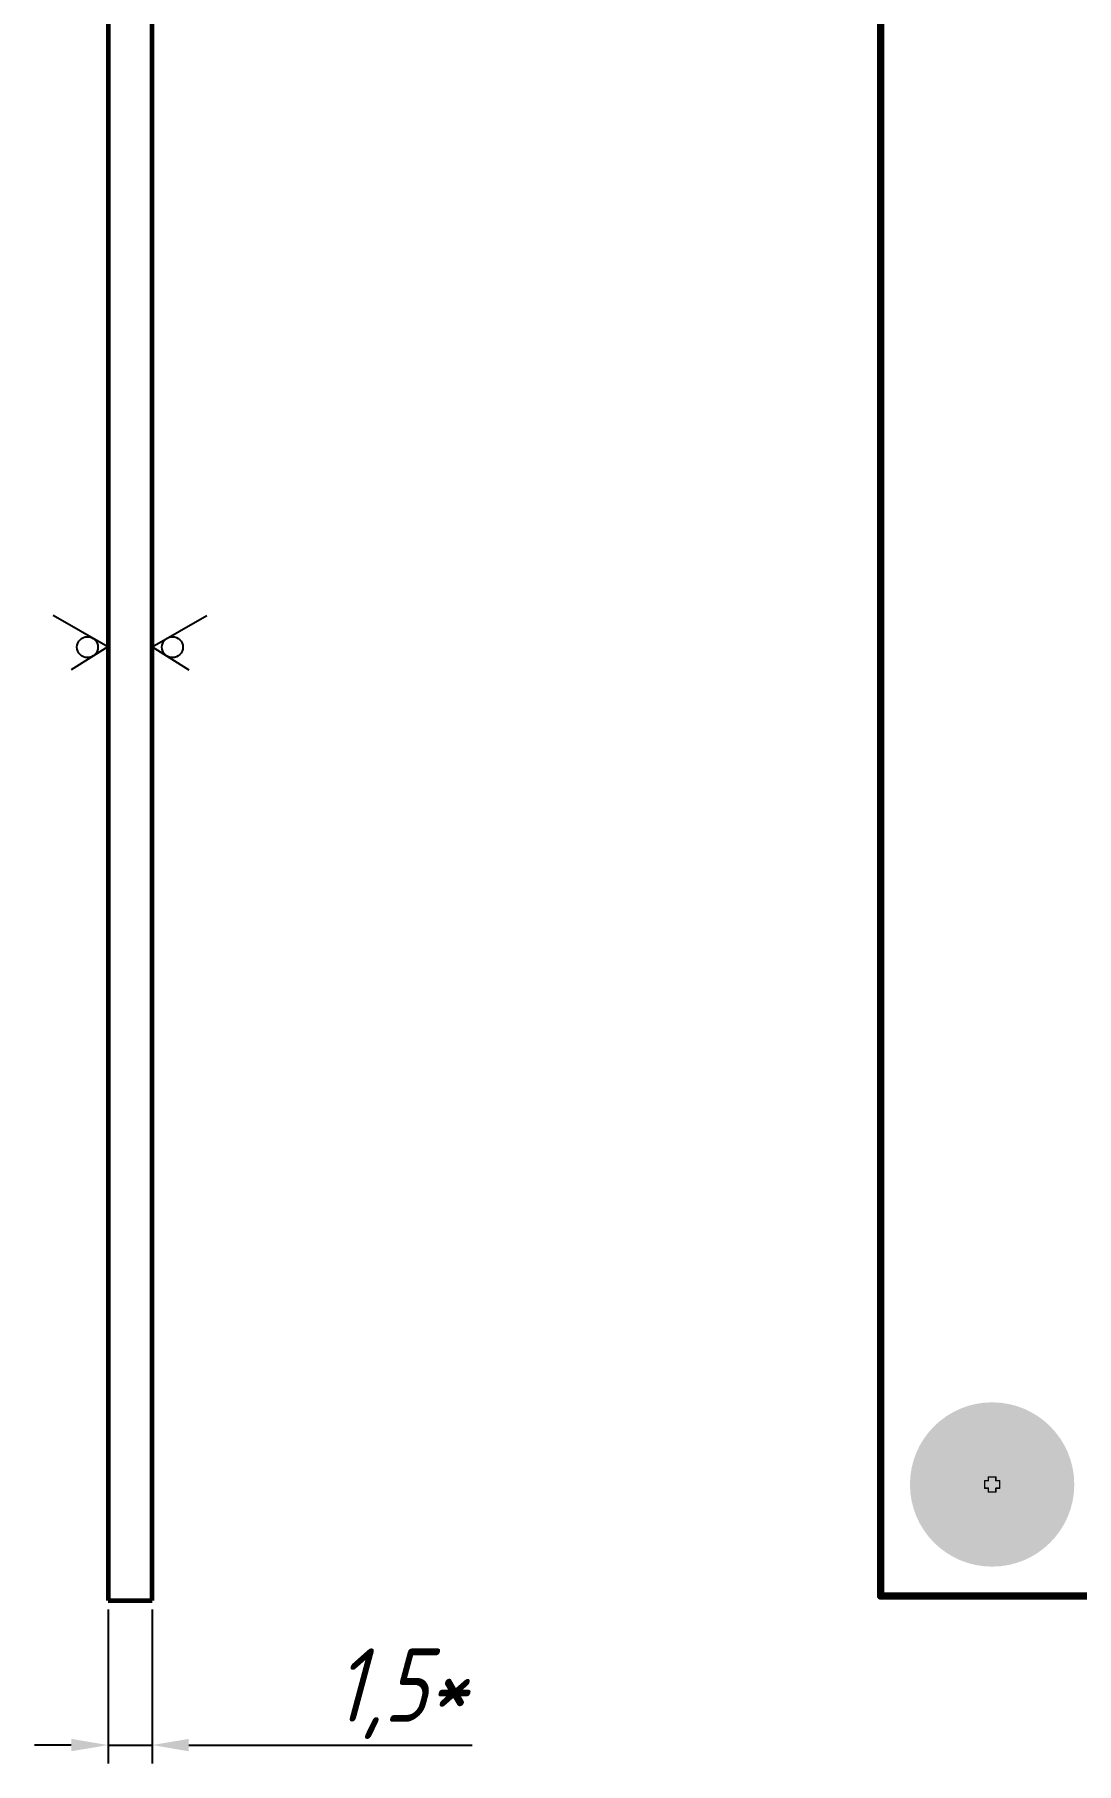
# Paper-space layout 'Лист1' of a CAD drawing. Header units: millimetres. Extents: x 0 to 594, y 0 to 420.
# Drawn here: x 294.5 to 365.4, y 214 to 331.7 of the extents above; entities that cross this region are included whole.
import ezdxf

# ---------------------------------------------------------------- set-up
doc = ezdxf.new("R2010")
doc.units = ezdxf.units.MM
for name, color, linetype in [('BottomLayer', 5, 'Continuous'), ('DrillDrawing', 1, 'Continuous'), ('Mechanical1', 6, 'Continuous'), ('PadHoleLayer', 156, 'Continuous')]:
    doc.layers.add(name, color=color, linetype=linetype)
doc.styles.get("Standard").update_dxf_attribs({"font": 'arial.ttf'})
doc.dimstyles.new('ISO-25', dxfattribs={"dimtxt": 2.5, "dimasz": 2.5, "dimexe": 1.25, "dimexo": 0.625, "dimtad": 1, "dimtxsty": 'Standard', "dimcen": 2.5, "dimadec": 0, "dimazin": 0, "dimtfac": 1, "dimtmove": 0, "dimatfit": 3, "dimfxl": 1, "dimarcsym": 0})

# ---------------------------------------------------------------- blocks, each defined once
blk = doc.blocks.new('*D194')
at = {"color": 0, "lineweight": -2, "transparency": 16777216}
for p, q in [((299.51, 224.51), (299.51, 214.03)), ((302.51, 224.51), (302.51, 214.03)), ((297.01, 215.28), (294.51, 215.28)), ((299.51, 215.28), (302.51, 215.28)), ((305.01, 215.28), (324.31, 215.28))]:
    blk.add_line(p, q, dxfattribs=at)
at = {"color": 0, "transparency": 16777216}
for points in [[(297.01, 215.7), (297.01, 214.86), (299.51, 215.28)], [(305.01, 215.7), (305.01, 214.86), (302.51, 215.28)]]:
    blk.add_solid(points, dxfattribs=at)
at = {"layer": 'Defpoints', "color": 0, "transparency": 16777216}
for p in [(299.51, 225.13), (302.51, 225.13), (302.51, 215.28)]:
    blk.add_point(p, dxfattribs=at)
at = {"color": 0, "transparency": 16777216, "insert": (319.41, 218.78), "char_height": 2.5, "attachment_point": 5}
blk.add_mtext('{\\fGOST type A|b0|i1|c204|p34;\\H2x;1,5*}', dxfattribs=at)

psp = doc.layouts.new('Лист1')

# ---------------------------------------------------------------- hatches: boundary and pattern name
at = {"layer": 'BottomLayer'}
h = psp.add_hatch(color=5, dxfattribs=at)
edge = h.paths.add_edge_path()
edge.add_arc((359.697, 233.021), 5.594, 0, 360, ccw=False)
at = {"layer": 'PadHoleLayer'}
h = psp.add_hatch(color=156, dxfattribs=at)
edge = h.paths.add_edge_path()
edge.add_arc((359.697, 233.021), 3.197, 0, 360, ccw=False)

# ---------------------------------------------------------------- linework, layer by layer
for p, q in [((299.495, 290.057), (295.767, 292.192)), ((302.509, 290.057), (306.237, 292.192)), ((299.495, 290.057), (296.999, 288.488)), ((302.509, 290.057), (305.005, 288.488))]:
    psp.add_line(p, q)
for centre in [(298.108, 290.028), (303.896, 290.028)]:
    psp.add_circle(centre, 0.713)
at = {"layer": 'BottomLayer'}
for p, q in [((352.105, 357.29), (352.105, 225.429)), ((352.105, 225.429), (521.925, 225.429))]:
    psp.add_line(p, q, dxfattribs=at)
at = {"layer": 'DrillDrawing', "const_width": 0.101}
for points in [[(359.443, 233.275), (359.19, 233.275)], [(359.19, 232.768), (359.19, 233.275)], [(359.951, 233.529), (359.443, 233.529)], [(359.443, 233.275), (359.443, 233.529)], [(359.951, 233.275), (359.951, 233.529)], [(360.205, 233.275), (359.951, 233.275)], [(360.205, 232.768), (360.205, 233.275)], [(359.443, 232.768), (359.19, 232.768)], [(359.443, 232.514), (359.443, 232.768)], [(359.951, 232.514), (359.443, 232.514)], [(360.205, 232.768), (359.951, 232.768)], [(359.951, 232.514), (359.951, 232.768)]]:
    psp.add_lwpolyline(points, dxfattribs=at)
at = {"layer": 'DrillDrawing', "const_width": 0.0507}
for points in [[(359.215, 233.275, -1), (359.164, 233.275, -1)], [(359.215, 233.275, -1), (359.164, 233.275, -1)], [(359.469, 233.529, -1), (359.418, 233.529, -1)], [(359.469, 233.529, -1), (359.418, 233.529, -1)], [(359.469, 233.275, -1), (359.418, 233.275, -1)], [(359.469, 233.275, -1), (359.418, 233.275, -1)], [(359.976, 233.529, -1), (359.925, 233.529, -1)], [(359.976, 233.529, -1), (359.925, 233.529, -1)], [(359.976, 233.275, -1), (359.925, 233.275, -1)], [(359.976, 233.275, -1), (359.925, 233.275, -1)], [(360.23, 233.275, -1), (360.179, 233.275, -1)], [(360.23, 233.275, -1), (360.179, 233.275, -1)], [(359.215, 232.768, -1), (359.164, 232.768, -1)], [(359.215, 232.768, -1), (359.164, 232.768, -1)], [(359.469, 232.768, -1), (359.418, 232.768, -1)], [(359.469, 232.768, -1), (359.418, 232.768, -1)], [(359.469, 232.514, -1), (359.418, 232.514, -1)], [(359.469, 232.514, -1), (359.418, 232.514, -1)], [(359.976, 232.768, -1), (359.925, 232.768, -1)], [(359.976, 232.768, -1), (359.925, 232.768, -1)], [(359.976, 232.514, -1), (359.925, 232.514, -1)], [(359.976, 232.514, -1), (359.925, 232.514, -1)], [(360.23, 232.768, -1), (360.179, 232.768, -1)], [(360.23, 232.768, -1), (360.179, 232.768, -1)]]:
    psp.add_lwpolyline(points, format="xyb", close=True, dxfattribs=at)
at = {"layer": 'Mechanical1', "lineweight": 60}
for p, q in [((299.509, 357.333), (299.509, 225.132)), ((302.509, 225.132), (302.509, 357.333)), ((299.509, 225.132), (302.509, 225.132))]:
    psp.add_line(p, q, dxfattribs=at)
at = {"layer": 'Mechanical1', "const_width": 0.507}
for points in [[(352.105, 225.429), (352.105, 357.29)], [(521.925, 225.429), (352.105, 225.429)]]:
    psp.add_lwpolyline(points, dxfattribs=at)
at = {"layer": 'Mechanical1', "const_width": 0.254}
psp.add_lwpolyline([(352.232, 225.429, -1), (351.978, 225.429, -1)], format="xyb", close=True, dxfattribs=at)
psp.add_lwpolyline([(352.232, 225.429, -1), (351.978, 225.429, -1)], format="xyb", close=True, dxfattribs=at)

# ---------------------------------------------------------------- dimensions: what is measured, and where the dimension line sits
dim = psp.add_linear_dim(base=(302.509, 215.281), p1=(299.509, 225.132), p2=(302.509, 225.132), text='{\\fGOST type A|b0|i1|c204|p34;\\H2x;1,5*}', dimstyle='ISO-25')
dim.commit()
dim.dimension.update_dxf_attribs({"geometry": '*D194', "text_midpoint": (319.408, 215.281), "dimtype": 160})

doc.saveas('drawing.dxf')
